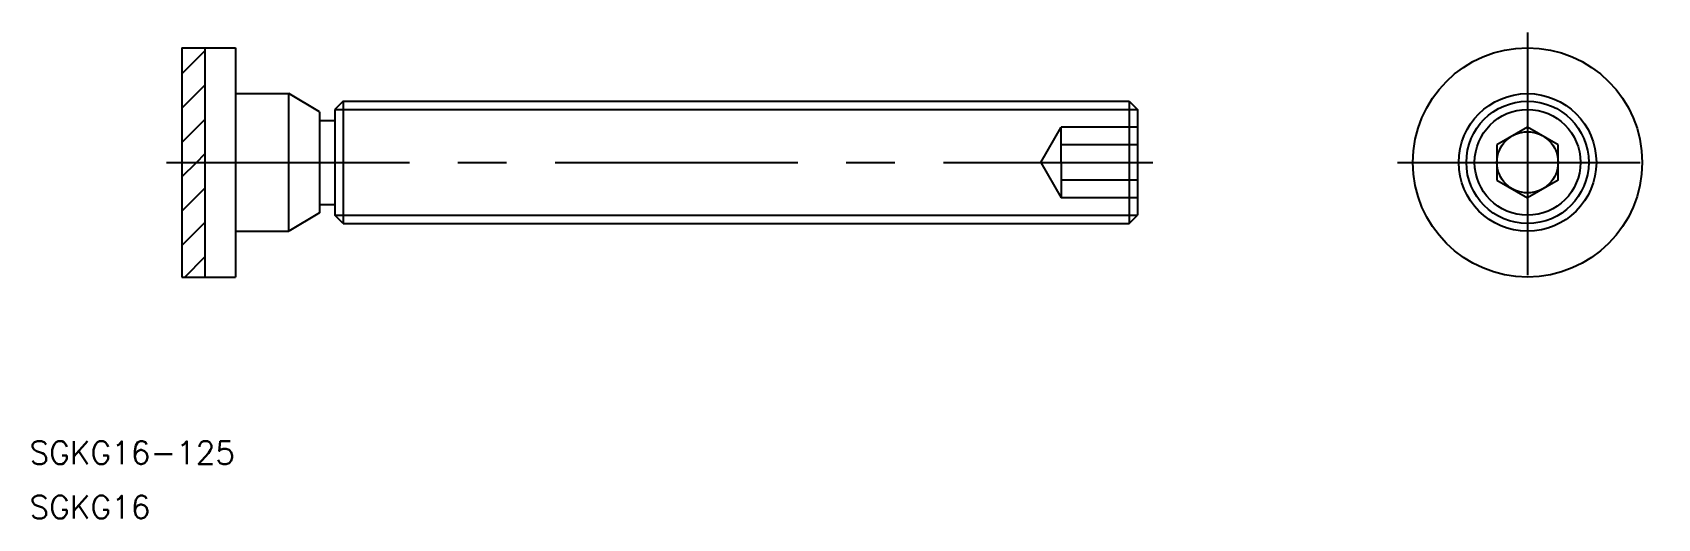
# Model space of a CAD drawing. Extents: x -196 to 17, y -47 to 17.
import ezdxf

# ---------------------------------------------------------------- set-up
doc = ezdxf.new("R2010")
doc.units = 0
doc.linetypes.add('CENTER', pattern=[50.8, 31.75, -6.35, 6.35, -6.35])
doc.linetypes.add('DASHED', pattern=[19.05, 12.7, -6.35])
doc.layers.get('0').update_dxf_attribs({"linetype": 'CONTINUOUS'})
doc.layers.add('CENTER', color=1, linetype='CENTER')
doc.styles.get("Standard").update_dxf_attribs({"font": 'txt.shx', "height": 3, "bigfont": 'bigfont.shx'})

msp = doc.modelspace()

# ---------------------------------------------------------------- linework, layer by layer
at = {"color": 7, "linetype": 'CONTINUOUS'}
for p, q in [((-176, 15), (-176, -15)), ((-176, 15), (-169, 15)), ((-173, 15), (-173, -15)), ((-169, 15), (-169, -15)), ((-169, 9), (-162, 9)), ((-162, -9), (-162, 9)), ((-158, 6.6), (-162, 9)), ((-158, 6.6), (-158, -6.6)), ((-154.92, 8), (-156, 6.92)), ((-156, 6.92), (-156, -6.92)), ((-154.92, 8), (-52.09, 8)), ((-154.92, 8), (-154.92, -8)), ((-52.09, 8), (-51, 6.92)), ((-52.09, 8), (-52.09, -8)), ((-51, 6.92), (-51, -6.92)), ((-158, 5.5), (-156, 5.5)), ((0, 4.62), (-4, 2.31)), ((4, 2.31), (0, 4.62)), ((-4, 2.31), (-4, -2.31)), ((4, -2.31), (4, 2.31)), ((-4, -2.31), (0, -4.62)), ((4, -2.31), (0, -4.62)), ((-158, -5.5), (-156, -5.5)), ((-158, -6.6), (-162, -9)), ((-154.92, -8), (-156, -6.92)), ((-154.92, -8), (-52.09, -8)), ((-52.09, -8), (-51, -6.92)), ((-169, -9), (-162, -9)), ((-176, -15), (-169, -15))]:
    msp.add_line(p, q, dxfattribs=at)
at = {"color": 3, "linetype": 'CONTINUOUS'}
for p, q in [((-176, 11.58), (-173, 14.58)), ((-176, 7.09), (-173, 10.09)), ((-156, 6.92), (-51, 6.92)), ((-176, 2.6), (-173, 5.6)), ((-176, -1.89), (-174.11, 0)), ((-174.11, 0), (-173, 1.11)), ((-176, -6.38), (-173, -3.38)), ((-176, -10.87), (-173, -7.87)), ((-156, -6.92), (-51, -6.92)), ((-175.64, -15), (-173, -12.36))]:
    msp.add_line(p, q, dxfattribs=at)
at = {"color": 3, "linetype": 'DASHED'}
for p, q in [((-63.67, 0), (-61, 4.62)), ((-61, 0), (-61, 4.62)), ((-51, 4.62), (-61, 4.62)), ((-51, 2.31), (-61, 2.31)), ((-63.67, 0), (-61, -4.62)), ((-61, 0), (-61, -4.62)), ((-51, -2.31), (-61, -2.31)), ((-51, -4.62), (-61, -4.62))]:
    msp.add_line(p, q, dxfattribs=at)
at = {"color": 7, "linetype": 'CONTINUOUS'}
for radius in [15, 9, 8, 4]:
    msp.add_circle((0, 0), radius, dxfattribs=at)
at = {"color": 3, "linetype": 'CONTINUOUS'}
msp.add_circle((0, 0), 6.92, dxfattribs=at)
at = {"layer": 'CENTER', "color": 1, "linetype": 'CENTER'}
for p, q in [((0, 17), (0, -17)), ((-178, 0), (-49, 0)), ((-17, 0), (17, 0))]:
    msp.add_line(p, q, dxfattribs=at)

# ---------------------------------------------------------------- texts
at = {"color": 7, "linetype": 'CONTINUOUS'}
for s, p in [('SGKG16-125', (-195.93, -39.49)), ('SGKG16', (-195.93, -46.61))]:
    msp.add_text(s, height=3, dxfattribs=at).set_placement(p)

doc.saveas('drawing.dxf')
